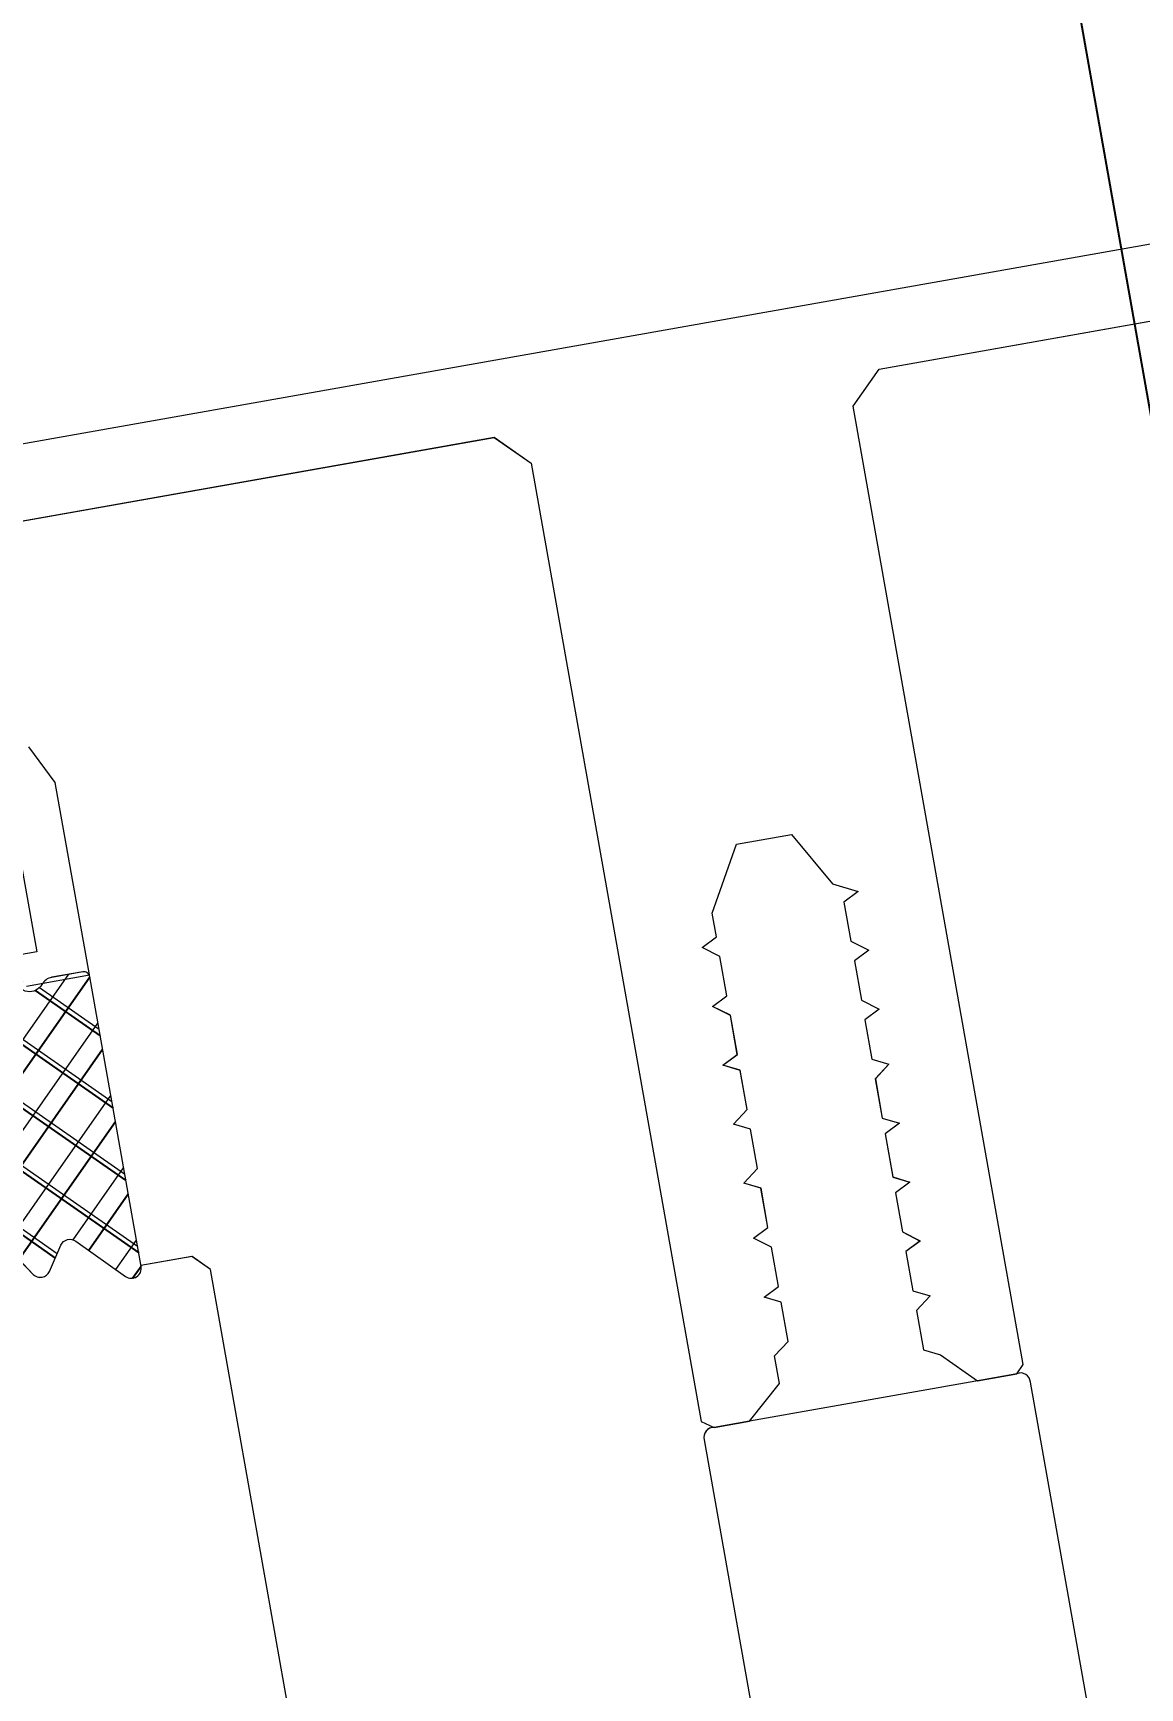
# Model space of a CAD drawing. Header units: millimetres. Extents: x 0 to 8967983, y -224399 to 13801.
# Drawn here: x 69195.6 to 69229.4, y -193852.6 to -193802 of the extents above; entities that cross this region are included whole.
import ezdxf
from ezdxf import colors
from ezdxf.entities.mleader import LeaderData, LeaderLine
from ezdxf.math import Vec2, Vec3

# ---------------------------------------------------------------- set-up
doc = ezdxf.new("R2010")
doc.units = ezdxf.units.MM
doc.header["$LTSCALE"] = 10
doc.layers.add('АР_Перегородки витражные', color=152, linetype='Continuous', lineweight=13)
doc.layers.add('Архитектура', color=251, linetype='Continuous')
doc.layers.get('0').off()
doc.layers.get('0').freeze()
doc.styles.add('ISOCPEUR', font='isocpeur.TTF', dxfattribs={"width": 0.7})

# ---------------------------------------------------------------- blocks, each defined once
blk = doc.blocks.new('_DOTSMALL')
at = {"color": 0, "linetype": 'ByBlock', "const_width": 0.5}
blk.add_lwpolyline([(-0.0625, 0, 1), (0.0625, 0, 1)], format="xyb", close=True, dxfattribs=at)
blk = doc.blocks.new('стойка витр.')
h = blk.add_hatch()
h.set_pattern_fill('ANSI37', scale=0.5, angle=-69.2328)
h.set_pattern_definition([(335.76716334, (-69115.3163, 318510.941), (0.651582564, 1.447617495), []), (65.76716334, (-69115.3163, 318510.941), (-1.447617495, 0.651582564), [])])
edge = h.paths.add_edge_path()
edge.add_line((-22.694, 14.136), (-23.036, 15.037))
edge.add_arc((-23.435, 14.886), 0.427, 20.7605, 72.3)
edge.add_arc((-23.175, 15.698), 0.427, 110.764, 252.288, ccw=False)
edge.add_line((-23.326, 16.097), (-22.3, 16.487))
edge.add_arc((-22.236, 16.316), 0.183, 20.749, 110.7854, ccw=False)
edge.add_line((-22.065, 16.38), (-22.021, 16.266))
edge.add_arc((-21.85, 16.331), 0.183, 200.7666, 335.778)
edge.add_line((-21.684, 16.256), (-21.09, 17.785))
edge.add_arc((-21.703, 17.957), 0.637, 344.3928, 381.7249)
edge.add_line((-21.112, 18.192), (-22.581, 22.068))
edge.add_arc((-23.181, 21.852), 0.637, 19.8094, 57.1415)
edge.add_line((-22.835, 22.387), (-24.293, 23.138))
edge.add_arc((-24.368, 22.972), 0.183, 65.7564, 200.7677)
edge.add_line((-24.539, 22.907), (-24.496, 22.793))
edge.add_arc((-24.667, 22.728), 0.183, -69.251, 20.7854, ccw=False)
edge.add_line((-24.602, 22.557), (-25.628, 22.168))
edge.add_arc((-25.78, 22.567), 0.427, 149.2464, 290.7703, ccw=False)
edge.add_arc((-26.513, 23.003), 0.427, 329.2344, 380.7738)
edge.add_line((-26.114, 23.155), (-26.503, 24.181))
edge.add_arc((-26.674, 24.116), 0.183, 20.749, 110.7854)
edge.add_line((-26.739, 24.287), (-33.465, 21.736))
edge.add_arc((-33.373, 21.445), 0.306, 107.612, 200.6883)
edge.add_line((-33.659, 21.337), (-33.399, 20.653))
edge.add_arc((-33.115, 20.76), 0.304, 200.7453, 225.8124)
edge.add_line((-33.327, 20.543), (-31.794, 18.907))
edge.add_arc((-32.006, 18.689), 0.305, -108.8628, 45.7814, ccw=False)
edge.add_arc((-28.707, 27.755), 9.953, 231.9543, 250.0412, ccw=False)
edge.add_arc((-35.137, 19.648), 0.4, 42.3093, 119.225)
edge.add_arc((-34.911, 19.567), 0.602, 134.395, 228.6478)
edge.add_arc((-28.539, 27.808), 11.019, 232.0873, 240.8889)
edge.add_arc((-36.889, 12.873), 6.092, 40.7589, 60.6144, ccw=False)
edge.add_arc((-32.502, 16.648), 0.305, -34.8959, 41.6027, ccw=False)
edge.add_line((-32.252, 16.473), (-32.763, 15.758))
edge.add_arc((-32.513, 15.584), 0.305, 145.1101, 256.4243)
edge.add_line((-32.585, 15.287), (-31.728, 15.091))
edge.add_arc((-31.8, 14.795), 0.305, -34.8899, 76.4243, ccw=False)
edge.add_line((-31.55, 14.62), (-32.061, 13.905))
edge.add_arc((-31.811, 13.73), 0.305, 145.1101, 256.4243)
edge.add_line((-31.882, 13.434), (-31.025, 13.238))
edge.add_arc((-31.097, 12.941), 0.305, -24.2247, 76.4204, ccw=False)
edge.add_line((-30.819, 12.816), (-31.6, 11.12))
edge.add_arc((-31.322, 10.995), 0.305, 155.7711, 290.7403)
edge.add_line((-31.214, 10.71), (-22.801, 13.901))
edge.add_arc((-22.865, 14.072), 0.183, 290.749, 380.749)
edge = h.paths.add_edge_path(flags=16)
edge.add_line((-23.104, 21.04), (-22.191, 18.633))
edge.add_arc((-22.698, 18.441), 0.541, -69.2328, 20.7672, ccw=False)
edge.add_line((-22.506, 17.934), (-23.431, 17.584))
edge.add_arc((-23.623, 18.09), 0.541, 200.7672, 290.7672, ccw=False)
edge.add_line((-24.129, 17.898), (-25.042, 20.305))
edge.add_arc((-24.536, 20.497), 0.541, 110.7672, 200.7672, ccw=False)
edge.add_line((-24.728, 21.004), (-23.803, 21.355))
edge.add_arc((-23.611, 20.848), 0.541, 20.7672, 110.7672, ccw=False)
edge = h.paths.add_edge_path(flags=16)
edge.add_line((-26.851, 20.261), (-25.513, 16.731))
edge.add_arc((-26.019, 16.539), 0.541, -69.2328, 20.7672, ccw=False)
edge.add_line((-25.827, 16.033), (-28.234, 15.12))
edge.add_arc((-28.426, 15.627), 0.541, 200.7672, 290.7672, ccw=False)
edge.add_line((-28.933, 15.435), (-30.271, 18.964))
edge.add_arc((-29.765, 19.156), 0.541, 110.7672, 200.7672, ccw=False)
edge.add_line((-29.957, 19.663), (-27.55, 20.576))
edge.add_arc((-27.358, 20.069), 0.541, 20.7672, 110.7672, ccw=False)
at = {"lineweight": 0, "ltscale": 100, "transparency": 33554687}
for points in [[(-17.684, 17.406), (-22.358, 15.633), (-22.704, 16.545)], [(-23.443, 15.744), (-22.751, 13.919), (-17.165, 16.038), (-16.241, 17.04)], [(-12.451, 26.301), (-4.306, 4.822), (-4.872, 3.564), (-32.688, -6.984), (-32.787, -7.413), (-32.398, -8.439), (-31.096, -9.119), (-30.299, -8.816), (-29.784, -9.143), (-28.643, -8.71), (-28.588, -8.168), (-28.188, -8.537), (-27.048, -8.105), (-26.878, -7.519), (-26.478, -7.889), (-25.337, -7.457), (-25.282, -6.914), (-24.768, -7.241), (-23.627, -6.808), (-23.572, -6.266), (-23.057, -6.592), (-21.917, -6.16), (-21.862, -5.617), (-21.461, -5.987), (-20.321, -5.555), (-20.152, -4.969), (-19.751, -5.338), (-18.611, -4.906), (-18.442, -4.32), (-18.041, -4.69), (-17.357, -4.431), (-15.144, -4.765), (-14.539, -6.361), (-15.789, -7.878), (-15.872, -8.692), (-16.273, -8.322), (-17.413, -8.755), (-17.582, -9.34), (-17.983, -8.971), (-19.123, -9.403), (-19.292, -9.989), (-19.693, -9.619), (-20.833, -10.051), (-20.888, -10.594), (-21.403, -10.268), (-22.543, -10.7), (-22.598, -11.242), (-22.999, -10.873), (-24.253, -11.348), (-24.308, -11.891), (-24.709, -11.521), (-25.849, -11.954), (-26.018, -12.539), (-26.419, -12.17), (-27.559, -12.602), (-27.614, -13.145), (-28.129, -12.818), (-29.269, -13.251), (-29.324, -13.793), (-29.89, -15.051), (-29.458, -16.191), (-29.143, -16.332), (-1.327, -5.784), (-0.069, -6.35), (8.119, -27.944)], [(-69.844, -5.634), (-69.215, -5.917), (-30.908, 8.61), (-30.625, 9.238), (-31.187, 10.72)]]:
    blk.add_lwpolyline(points, dxfattribs=at)
blk.add_lwpolyline([(63.812, 56.264), (85.074, 0.195), (10.631, -28.034), (-10.631, 28.034)], close=True, dxfattribs=at)
at = {"color": 7, "lineweight": 0, "ltscale": 100, "transparency": 33554687}
blk.add_lwpolyline([(-31.55, 14.62), (-32.061, 13.905, 0.527877), (-31.882, 13.434), (-31.025, 13.238, -0.469739), (-30.819, 12.816), (-31.6, 11.12, 0.667984), (-31.214, 10.71), (-22.801, 13.901, 0.414214), (-22.694, 14.136), (-23.036, 15.037, 0.228752), (-23.305, 15.292, -0.710164), (-23.326, 16.097)], format="xyb", dxfattribs=at)
blk.add_lwpolyline([(-22.801, 13.901), (-22.801, 13.901)], dxfattribs=at)
at = {"lineweight": 0, "ltscale": 100, "transparency": 33554687}
blk.add_lwpolyline([(-60.624, -28.4), (-29.632, -16.648, 0.523933), (-29.458, -16.191), (-29.847, -15.165), (-32.398, -8.439), (-32.787, -7.413, 0.523933), (-33.22, -7.186), (-64.212, -18.938, 0.414326)], format="xyb", dxfattribs=at)
blk = doc.blocks.new('A$Cf7573d2c')
h = blk.add_hatch()
h.set_pattern_fill('ANSI37', color=5, scale=0.5, angle=11.0506)
h.set_pattern_definition([(56.05056814, (-325577.5326, -14427.2012), (-1.316880117, 0.886556827), []), (146.05056814, (-325577.5326, -14427.2012), (-0.886556827, -1.316880117), [])])
edge = h.paths.add_edge_path()
edge.add_line((11.415, -79.996), (10.47, -80.181))
edge.add_arc((10.551, -80.6), 0.427, 101.0439, 152.5834)
edge.add_arc((9.794, -80.207), 0.427, 191.0474, 332.5714, ccw=False)
edge.add_line((9.375, -80.288), (9.165, -79.211))
edge.add_arc((9.344, -79.176), 0.183, 101.0324, 191.0688, ccw=False)
edge.add_line((9.309, -78.997), (9.429, -78.974))
edge.add_arc((9.394, -78.794), 0.183, 281.05, 416.0614)
edge.add_line((9.496, -78.642), (8.089, -77.799))
edge.add_arc((7.817, -78.375), 0.637, 64.6762, 102.0083)
edge.add_line((7.684, -77.752), (3.616, -78.546))
edge.add_arc((3.727, -79.173), 0.637, 100.0929, 137.4249)
edge.add_line((3.258, -78.743), (2.272, -80.053))
edge.add_arc((2.424, -80.155), 0.183, 146.0398, 281.0511)
edge.add_line((2.459, -80.335), (2.578, -80.311))
edge.add_arc((2.614, -80.491), 0.183, 11.0324, 101.0688, ccw=False)
edge.add_line((2.793, -80.456), (3.003, -81.533))
edge.add_arc((2.585, -81.615), 0.427, -130.4702, 11.0538, ccw=False)
edge.add_arc((2.031, -82.264), 0.427, 49.5178, 101.0572)
edge.add_line((1.949, -81.845), (0.872, -82.055))
edge.add_arc((0.907, -82.235), 0.183, 101.0324, 191.0688)
edge.add_line((0.727, -82.27), (2.106, -89.33))
edge.add_arc((2.409, -89.288), 0.306, 187.8954, 280.9717)
edge.add_line((2.467, -89.588), (3.185, -89.448))
edge.add_arc((3.127, -89.149), 0.304, 281.0287, 306.0958)
edge.add_line((3.306, -89.395), (5.177, -88.16))
edge.add_arc((5.356, -88.406), 0.305, -28.5794, 126.0648, ccw=False)
edge.add_arc((-3.024, -83.625), 9.953, 312.2377, 330.3246, ccw=False)
edge.add_arc((3.882, -91.331), 0.4, 122.5927, 199.5084)
edge.add_arc((4, -91.122), 0.602, 214.6784, 308.9312)
edge.add_arc((-3.047, -83.45), 11.019, 312.3708, 321.1723)
edge.add_arc((10.264, -94.2), 6.092, 121.0423, 140.8978, ccw=False)
edge.add_arc((7.284, -89.24), 0.305, 45.3875, 121.8861, ccw=False)
edge.add_line((7.498, -89.023), (8.117, -89.647))
edge.add_arc((8.331, -89.43), 0.305, 225.3935, 336.7077)
edge.add_line((8.611, -89.551), (8.949, -88.739))
edge.add_arc((9.229, -88.86), 0.305, 45.3935, 156.7077, ccw=False)
edge.add_line((9.443, -88.643), (10.062, -89.267))
edge.add_arc((10.276, -89.05), 0.305, 225.3935, 336.7077)
edge.add_line((10.556, -89.171), (10.895, -88.359))
edge.add_arc((11.175, -88.48), 0.305, 56.0587, 156.7038, ccw=False)
edge.add_line((11.345, -88.227), (12.884, -89.283))
edge.add_arc((13.055, -89.03), 0.305, 236.0545, 371.0237)
edge.add_line((13.354, -88.972), (11.629, -80.141))
edge.add_arc((11.45, -80.176), 0.183, 11.0324, 101.0324)
edge = h.paths.add_edge_path(flags=16)
edge.add_line((4.541, -79.235), (7.068, -78.742))
edge.add_arc((7.172, -79.273), 0.541, 11.0506, 101.0506, ccw=False)
edge.add_line((7.703, -79.169), (7.893, -80.141))
edge.add_arc((7.361, -80.245), 0.541, -78.9494, 11.0506, ccw=False)
edge.add_line((7.465, -80.776), (4.938, -81.27))
edge.add_arc((4.834, -80.738), 0.541, 191.0506, 281.0506, ccw=False)
edge.add_line((4.303, -80.842), (4.113, -79.871))
edge.add_arc((4.645, -79.767), 0.541, 101.0506, 191.0506, ccw=False)
edge = h.paths.add_edge_path(flags=16)
edge.add_line((4.676, -83.06), (8.381, -82.336))
edge.add_arc((8.485, -82.868), 0.541, 11.0506, 101.0506, ccw=False)
edge.add_line((9.016, -82.764), (9.51, -85.291))
edge.add_arc((8.979, -85.395), 0.541, -78.9494, 11.0506, ccw=False)
edge.add_line((9.082, -85.926), (5.377, -86.65))
edge.add_arc((5.274, -86.118), 0.541, 191.0506, 281.0506, ccw=False)
edge.add_line((4.742, -86.222), (4.249, -83.695))
edge.add_arc((4.78, -83.591), 0.541, 101.0506, 191.0506, ccw=False)
at = {"color": 5, "lineweight": 0, "ltscale": 100, "transparency": 33554687}
for points in [[(9.038, -74.506), (9.996, -79.412), (9.039, -79.599)], [(9.704, -80.463), (11.619, -80.089), (10.474, -74.226), (9.642, -73.146)], [(1.153, -67.847), (23.699, -63.444), (24.844, -64.214), (30.546, -93.412), (30.951, -93.581), (32.028, -93.371), (32.918, -92.203), (32.755, -91.365), (33.163, -90.913), (32.93, -89.716), (32.404, -89.57), (32.836, -89.238), (32.603, -88.041), (32.054, -87.775), (32.486, -87.443), (32.252, -86.246), (31.727, -86.1), (32.135, -85.648), (31.901, -84.451), (31.376, -84.305), (31.785, -83.853), (31.551, -82.656), (31.025, -82.51), (31.457, -82.178), (31.224, -80.981), (30.675, -80.715), (31.107, -80.383), (30.873, -79.186), (30.324, -78.92), (30.756, -78.588), (30.616, -77.87), (31.319, -75.745), (32.994, -75.418), (34.279, -76.906), (35.067, -77.125), (34.635, -77.457), (34.869, -78.654), (35.418, -78.92), (34.986, -79.252), (35.219, -80.449), (35.768, -80.714), (35.336, -81.047), (35.57, -82.244), (36.095, -82.39), (35.687, -82.842), (35.92, -84.039), (36.446, -84.185), (36.014, -84.518), (36.271, -85.834), (36.796, -85.98), (36.364, -86.312), (36.598, -87.509), (37.147, -87.775), (36.715, -88.107), (36.949, -89.304), (37.474, -89.45), (37.065, -89.902), (37.299, -91.099), (37.825, -91.245), (38.969, -92.015), (40.165, -91.781), (40.358, -91.495), (34.656, -62.298), (35.426, -61.154), (58.092, -56.727)], [(11.629, -80.141), (11.629, -80.141)], [(22.943, -129.806), (23.329, -129.234), (15.476, -89.025), (14.904, -88.64), (13.348, -88.944)]]:
    blk.add_lwpolyline(points, dxfattribs=at)
blk.add_lwpolyline([(-15.508, 12.379), (43.345, 23.873), (58.605, -54.267), (-0.248, -65.76)], close=True, dxfattribs=at)
for points in [[(9.443, -88.643), (10.062, -89.267, 0.527877), (10.556, -89.171), (10.895, -88.359, -0.469739), (11.345, -88.227), (12.884, -89.283, 0.667984), (13.354, -88.972), (11.629, -80.141, 0.414214), (11.415, -79.996), (10.47, -80.181, 0.228752), (10.173, -80.403, -0.710164), (9.375, -80.288)], [(46.94, -124.561), (40.587, -92.031, 0.523933), (40.165, -91.781), (39.088, -91.992), (32.028, -93.371), (30.951, -93.581, 0.523933), (30.655, -93.97), (37.008, -126.5, 0.414326)]]:
    blk.add_lwpolyline(points, format="xyb", dxfattribs=at)
at = {"layer": 'АР_Перегородки витражные', "rotation": 80.28340479355269}
blk.add_blockref('стойка витр.', (29.179, -60.013), dxfattribs=at)
blk = doc.blocks.new('A$Cec9b444d')
at = {"color": 241, "ltscale": 100, "true_color": 0xf7abae, "rotation": 359}
blk.add_blockref('A$Cf7573d2c', (-2406.343, -6569.67), dxfattribs=at)

msp = doc.modelspace()

# ---------------------------------------------------------------- linework, layer by layer
at = {"layer": 'Архитектура', "lineweight": 25, "transparency": 33554684}
msp.add_lwpolyline([(69213.082, -193719.592), (69230.36, -193817.073)], dxfattribs=at)
msp.add_lwpolyline([(69213.082, -193719.592), (69230.36, -193817.073)], dxfattribs=at)
msp.add_lwpolyline([(69213.082, -193719.592), (69230.36, -193817.073)], dxfattribs=at)
msp.add_lwpolyline([(69213.082, -193719.592), (69230.36, -193817.073)], dxfattribs=at)
msp.add_lwpolyline([(69213.082, -193719.592), (69230.36, -193817.073)], dxfattribs=at)
msp.add_lwpolyline([(69213.082, -193719.592), (69230.36, -193817.073)], dxfattribs=at)
msp.add_lwpolyline([(69213.082, -193719.592), (69230.36, -193817.073)], dxfattribs=at)
msp.add_lwpolyline([(69213.082, -193719.592), (69230.36, -193817.073)], dxfattribs=at)
msp.add_lwpolyline([(69213.082, -193719.592), (69230.36, -193817.073)], dxfattribs=at)
msp.add_lwpolyline([(69213.082, -193719.592), (69230.36, -193817.073)], dxfattribs=at)
msp.add_lwpolyline([(69213.082, -193719.592), (69230.36, -193817.073)], dxfattribs=at)
msp.add_lwpolyline([(69213.082, -193719.592), (69230.36, -193817.073)], dxfattribs=at)
msp.add_lwpolyline([(69213.082, -193719.592), (69230.36, -193817.073)], dxfattribs=at)
msp.add_lwpolyline([(69213.082, -193719.592), (69230.36, -193817.073)], dxfattribs=at)
msp.add_lwpolyline([(69213.082, -193719.592), (69230.36, -193817.073)], dxfattribs=at)
msp.add_lwpolyline([(69213.082, -193719.592), (69230.36, -193817.073)], dxfattribs=at)
msp.add_lwpolyline([(69213.082, -193719.592), (69230.36, -193817.073)], dxfattribs=at)
msp.add_lwpolyline([(69213.082, -193719.592), (69230.36, -193817.073)], dxfattribs=at)
msp.add_lwpolyline([(69213.082, -193719.592), (69230.36, -193817.073)], dxfattribs=at)
msp.add_lwpolyline([(69213.082, -193719.592), (69230.36, -193817.073)], dxfattribs=at)
msp.add_lwpolyline([(69213.082, -193719.592), (69230.36, -193817.073)], dxfattribs=at)
msp.add_lwpolyline([(69213.082, -193719.592), (69230.36, -193817.073)], dxfattribs=at)
msp.add_lwpolyline([(69213.082, -193719.592), (69230.36, -193817.073)], dxfattribs=at)
msp.add_lwpolyline([(69213.082, -193719.592), (69230.36, -193817.073)], dxfattribs=at)
msp.add_lwpolyline([(69213.082, -193719.592), (69230.36, -193817.073)], dxfattribs=at)
msp.add_lwpolyline([(69213.082, -193719.592), (69230.36, -193817.073)], dxfattribs=at)
msp.add_lwpolyline([(69213.082, -193719.592), (69230.36, -193817.073)], dxfattribs=at)
msp.add_lwpolyline([(69213.082, -193719.592), (69230.36, -193817.073)], dxfattribs=at)
msp.add_lwpolyline([(69213.082, -193719.592), (69230.36, -193817.073)], dxfattribs=at)
msp.add_lwpolyline([(69213.082, -193719.592), (69230.36, -193817.073)], dxfattribs=at)
msp.add_lwpolyline([(69213.082, -193719.592), (69230.36, -193817.073)], dxfattribs=at)
msp.add_lwpolyline([(69213.082, -193719.592), (69230.36, -193817.073)], dxfattribs=at)
msp.add_lwpolyline([(69213.082, -193719.592), (69230.36, -193817.073)], dxfattribs=at)
msp.add_lwpolyline([(69213.082, -193719.592), (69230.36, -193817.073)], dxfattribs=at)
msp.add_lwpolyline([(69213.082, -193719.592), (69230.36, -193817.073)], dxfattribs=at)
msp.add_lwpolyline([(69213.082, -193719.592), (69230.36, -193817.073)], dxfattribs=at)
msp.add_lwpolyline([(69213.082, -193719.592), (69230.36, -193817.073)], dxfattribs=at)
msp.add_lwpolyline([(69213.082, -193719.592), (69230.36, -193817.073)], dxfattribs=at)
msp.add_lwpolyline([(69213.082, -193719.592), (69230.36, -193817.073)], dxfattribs=at)
msp.add_lwpolyline([(69213.082, -193719.592), (69230.36, -193817.073)], dxfattribs=at)
msp.add_lwpolyline([(69213.082, -193719.592), (69230.36, -193817.073)], dxfattribs=at)
msp.add_lwpolyline([(69213.082, -193719.592), (69230.36, -193817.073)], dxfattribs=at)
msp.add_lwpolyline([(69213.082, -193719.592), (69230.36, -193817.073)], dxfattribs=at)
msp.add_lwpolyline([(69213.082, -193719.592), (69230.36, -193817.073)], dxfattribs=at)
msp.add_lwpolyline([(69213.082, -193719.592), (69230.36, -193817.073)], dxfattribs=at)
msp.add_lwpolyline([(69213.082, -193719.592), (69230.36, -193817.073)], dxfattribs=at)
msp.add_lwpolyline([(69213.082, -193719.592), (69230.36, -193817.073)], dxfattribs=at)
msp.add_lwpolyline([(69213.082, -193719.592), (69230.36, -193817.073)], dxfattribs=at)
msp.add_lwpolyline([(69213.082, -193719.592), (69230.36, -193817.073)], dxfattribs=at)
msp.add_lwpolyline([(69213.082, -193719.592), (69230.36, -193817.073)], dxfattribs=at)
msp.add_lwpolyline([(69213.082, -193719.592), (69230.36, -193817.073)], dxfattribs=at)
msp.add_lwpolyline([(69213.082, -193719.592), (69230.36, -193817.073)], dxfattribs=at)
msp.add_lwpolyline([(69213.082, -193719.592), (69230.36, -193817.073)], dxfattribs=at)
msp.add_lwpolyline([(69213.082, -193719.592), (69230.36, -193817.073)], dxfattribs=at)
msp.add_lwpolyline([(69213.082, -193719.592), (69230.36, -193817.073)], dxfattribs=at)
msp.add_lwpolyline([(69213.082, -193719.592), (69230.36, -193817.073)], dxfattribs=at)
msp.add_lwpolyline([(69213.082, -193719.592), (69230.36, -193817.073)], dxfattribs=at)
msp.add_lwpolyline([(69213.082, -193719.592), (69230.36, -193817.073)], dxfattribs=at)
msp.add_lwpolyline([(69213.082, -193719.592), (69230.36, -193817.073)], dxfattribs=at)
msp.add_lwpolyline([(69213.082, -193719.592), (69230.36, -193817.073)], dxfattribs=at)
msp.add_lwpolyline([(69213.082, -193719.592), (69230.36, -193817.073)], dxfattribs=at)
msp.add_lwpolyline([(69213.082, -193719.592), (69230.36, -193817.073)], dxfattribs=at)
msp.add_lwpolyline([(69213.082, -193719.592), (69230.36, -193817.073)], dxfattribs=at)
msp.add_lwpolyline([(69213.082, -193719.592), (69230.36, -193817.073)], dxfattribs=at)
msp.add_lwpolyline([(69213.082, -193719.592), (69230.36, -193817.073)], dxfattribs=at)
msp.add_lwpolyline([(69213.082, -193719.592), (69230.36, -193817.073)], dxfattribs=at)
msp.add_lwpolyline([(69213.082, -193719.592), (69230.36, -193817.073)], dxfattribs=at)
msp.add_lwpolyline([(69213.082, -193719.592), (69230.36, -193817.073)], dxfattribs=at)
msp.add_lwpolyline([(69213.082, -193719.592), (69230.36, -193817.073)], dxfattribs=at)
msp.add_lwpolyline([(69213.082, -193719.592), (69230.36, -193817.073)], dxfattribs=at)
msp.add_lwpolyline([(69213.082, -193719.592), (69230.36, -193817.073)], dxfattribs=at)
msp.add_lwpolyline([(69213.082, -193719.592), (69230.36, -193817.073)], dxfattribs=at)
msp.add_lwpolyline([(69213.082, -193719.592), (69230.36, -193817.073)], dxfattribs=at)
msp.add_lwpolyline([(69213.082, -193719.592), (69230.36, -193817.073)], dxfattribs=at)
msp.add_lwpolyline([(69213.082, -193719.592), (69230.36, -193817.073)], dxfattribs=at)
msp.add_lwpolyline([(69213.082, -193719.592), (69230.36, -193817.073)], dxfattribs=at)
msp.add_lwpolyline([(69213.082, -193719.592), (69230.36, -193817.073)], dxfattribs=at)
msp.add_lwpolyline([(69213.082, -193719.592), (69230.36, -193817.073)], dxfattribs=at)
msp.add_lwpolyline([(69213.082, -193719.592), (69230.36, -193817.073)], dxfattribs=at)
msp.add_lwpolyline([(69213.082, -193719.592), (69230.36, -193817.073)], dxfattribs=at)
msp.add_lwpolyline([(69213.082, -193719.592), (69230.36, -193817.073)], dxfattribs=at)
msp.add_lwpolyline([(69213.082, -193719.592), (69230.36, -193817.073)], dxfattribs=at)
msp.add_lwpolyline([(69213.082, -193719.592), (69230.36, -193817.073)], dxfattribs=at)
msp.add_lwpolyline([(69213.082, -193719.592), (69230.36, -193817.073)], dxfattribs=at)
msp.add_lwpolyline([(69213.082, -193719.592), (69230.36, -193817.073)], dxfattribs=at)
msp.add_lwpolyline([(69213.082, -193719.592), (69230.36, -193817.073)], dxfattribs=at)
msp.add_lwpolyline([(69213.082, -193719.592), (69230.36, -193817.073)], dxfattribs=at)
msp.add_lwpolyline([(69213.082, -193719.592), (69230.36, -193817.073)], dxfattribs=at)
msp.add_lwpolyline([(69213.082, -193719.592), (69230.36, -193817.073)], dxfattribs=at)
msp.add_lwpolyline([(69213.082, -193719.592), (69230.36, -193817.073)], dxfattribs=at)
msp.add_lwpolyline([(69213.082, -193719.592), (69230.36, -193817.073)], dxfattribs=at)
msp.add_lwpolyline([(69213.082, -193719.592), (69230.36, -193817.073)], dxfattribs=at)
msp.add_lwpolyline([(69213.082, -193719.592), (69230.36, -193817.073)], dxfattribs=at)
msp.add_lwpolyline([(69213.082, -193719.592), (69230.36, -193817.073)], dxfattribs=at)
msp.add_lwpolyline([(69213.082, -193719.592), (69230.36, -193817.073)], dxfattribs=at)
msp.add_lwpolyline([(69213.082, -193719.592), (69230.36, -193817.073)], dxfattribs=at)
msp.add_lwpolyline([(69213.082, -193719.592), (69230.36, -193817.073)], dxfattribs=at)
msp.add_lwpolyline([(69213.082, -193719.592), (69230.36, -193817.073)], dxfattribs=at)
msp.add_lwpolyline([(69213.082, -193719.592), (69230.36, -193817.073)], dxfattribs=at)
msp.add_lwpolyline([(69213.082, -193719.592), (69230.36, -193817.073)], dxfattribs=at)
msp.add_lwpolyline([(69213.082, -193719.592), (69230.36, -193817.073)], dxfattribs=at)
msp.add_lwpolyline([(69213.082, -193719.592), (69230.36, -193817.073)], dxfattribs=at)
msp.add_lwpolyline([(69213.082, -193719.592), (69230.36, -193817.073)], dxfattribs=at)
msp.add_lwpolyline([(69213.082, -193719.592), (69230.36, -193817.073)], dxfattribs=at)
msp.add_lwpolyline([(69213.082, -193719.592), (69230.36, -193817.073)], dxfattribs=at)
msp.add_lwpolyline([(69213.082, -193719.592), (69230.36, -193817.073)], dxfattribs=at)
msp.add_lwpolyline([(69213.082, -193719.592), (69230.36, -193817.073)], dxfattribs=at)
msp.add_lwpolyline([(69213.082, -193719.592), (69230.36, -193817.073)], dxfattribs=at)
msp.add_lwpolyline([(69213.082, -193719.592), (69230.36, -193817.073)], dxfattribs=at)
msp.add_lwpolyline([(69213.082, -193719.592), (69230.36, -193817.073)], dxfattribs=at)
msp.add_lwpolyline([(69213.082, -193719.592), (69230.36, -193817.073)], dxfattribs=at)
msp.add_lwpolyline([(69213.082, -193719.592), (69230.36, -193817.073)], dxfattribs=at)
msp.add_lwpolyline([(69213.082, -193719.592), (69230.36, -193817.073)], dxfattribs=at)
msp.add_lwpolyline([(69213.082, -193719.592), (69230.36, -193817.073)], dxfattribs=at)
msp.add_lwpolyline([(69213.082, -193719.592), (69230.36, -193817.073)], dxfattribs=at)
msp.add_lwpolyline([(69213.082, -193719.592), (69230.36, -193817.073)], dxfattribs=at)
msp.add_lwpolyline([(69213.082, -193719.592), (69230.36, -193817.073)], dxfattribs=at)
msp.add_lwpolyline([(69213.082, -193719.592), (69230.36, -193817.073)], dxfattribs=at)
msp.add_lwpolyline([(69213.082, -193719.592), (69230.36, -193817.073)], dxfattribs=at)
msp.add_lwpolyline([(69213.082, -193719.592), (69230.36, -193817.073)], dxfattribs=at)
msp.add_lwpolyline([(69213.082, -193719.592), (69230.36, -193817.073)], dxfattribs=at)
msp.add_lwpolyline([(69213.082, -193719.592), (69230.36, -193817.073)], dxfattribs=at)
msp.add_lwpolyline([(69213.082, -193719.592), (69230.36, -193817.073)], dxfattribs=at)
msp.add_lwpolyline([(69213.082, -193719.592), (69230.36, -193817.073)], dxfattribs=at)
msp.add_lwpolyline([(69213.082, -193719.592), (69230.36, -193817.073)], dxfattribs=at)
msp.add_lwpolyline([(69213.082, -193719.592), (69230.36, -193817.073)], dxfattribs=at)
msp.add_lwpolyline([(69213.082, -193719.592), (69230.36, -193817.073)], dxfattribs=at)
msp.add_lwpolyline([(69213.082, -193719.592), (69230.36, -193817.073)], dxfattribs=at)
msp.add_lwpolyline([(69213.082, -193719.592), (69230.36, -193817.073)], dxfattribs=at)
msp.add_lwpolyline([(69213.082, -193719.592), (69230.36, -193817.073)], dxfattribs=at)
msp.add_lwpolyline([(69213.082, -193719.592), (69230.36, -193817.073)], dxfattribs=at)
msp.add_lwpolyline([(69213.082, -193719.592), (69230.36, -193817.073)], dxfattribs=at)
msp.add_lwpolyline([(69213.082, -193719.592), (69230.36, -193817.073)], dxfattribs=at)
msp.add_lwpolyline([(69213.082, -193719.592), (69230.36, -193817.073)], dxfattribs=at)
msp.add_lwpolyline([(69213.082, -193719.592), (69230.36, -193817.073)], dxfattribs=at)
msp.add_lwpolyline([(69213.082, -193719.592), (69230.36, -193817.073)], dxfattribs=at)
msp.add_lwpolyline([(69213.082, -193719.592), (69230.36, -193817.073)], dxfattribs=at)
msp.add_lwpolyline([(69213.082, -193719.592), (69230.36, -193817.073)], dxfattribs=at)
msp.add_lwpolyline([(69213.082, -193719.592), (69230.36, -193817.073)], dxfattribs=at)
msp.add_lwpolyline([(69213.082, -193719.592), (69230.36, -193817.073)], dxfattribs=at)
msp.add_lwpolyline([(69213.082, -193719.592), (69230.36, -193817.073)], dxfattribs=at)
msp.add_lwpolyline([(69213.082, -193719.592), (69230.36, -193817.073)], dxfattribs=at)
msp.add_lwpolyline([(69213.082, -193719.592), (69230.36, -193817.073)], dxfattribs=at)
msp.add_lwpolyline([(69213.082, -193719.592), (69230.36, -193817.073)], dxfattribs=at)
msp.add_lwpolyline([(69213.082, -193719.592), (69230.36, -193817.073)], dxfattribs=at)
msp.add_lwpolyline([(69213.082, -193719.592), (69230.36, -193817.073)], dxfattribs=at)
msp.add_lwpolyline([(69213.082, -193719.592), (69230.36, -193817.073)], dxfattribs=at)
msp.add_lwpolyline([(69213.082, -193719.592), (69230.36, -193817.073)], dxfattribs=at)
msp.add_lwpolyline([(69213.082, -193719.592), (69230.36, -193817.073)], dxfattribs=at)
msp.add_lwpolyline([(69213.082, -193719.592), (69230.36, -193817.073)], dxfattribs=at)
msp.add_lwpolyline([(69213.082, -193719.592), (69230.36, -193817.073)], dxfattribs=at)
msp.add_lwpolyline([(69213.082, -193719.592), (69230.36, -193817.073)], dxfattribs=at)
msp.add_lwpolyline([(69213.082, -193719.592), (69230.36, -193817.073)], dxfattribs=at)
msp.add_lwpolyline([(69213.082, -193719.592), (69230.36, -193817.073)], dxfattribs=at)
msp.add_lwpolyline([(69213.082, -193719.592), (69230.36, -193817.073)], dxfattribs=at)
msp.add_lwpolyline([(69213.082, -193719.592), (69230.36, -193817.073)], dxfattribs=at)
msp.add_lwpolyline([(69213.082, -193719.592), (69230.36, -193817.073)], dxfattribs=at)
msp.add_lwpolyline([(69213.082, -193719.592), (69230.36, -193817.073)], dxfattribs=at)
msp.add_lwpolyline([(69213.082, -193719.592), (69230.36, -193817.073)], dxfattribs=at)
msp.add_lwpolyline([(69213.082, -193719.592), (69230.36, -193817.073)], dxfattribs=at)
msp.add_lwpolyline([(69213.082, -193719.592), (69230.36, -193817.073)], dxfattribs=at)
msp.add_lwpolyline([(69213.082, -193719.592), (69230.36, -193817.073)], dxfattribs=at)
msp.add_lwpolyline([(69213.082, -193719.592), (69230.36, -193817.073)], dxfattribs=at)
msp.add_lwpolyline([(69213.082, -193719.592), (69230.36, -193817.073)], dxfattribs=at)
msp.add_lwpolyline([(69213.082, -193719.592), (69230.36, -193817.073)], dxfattribs=at)
msp.add_lwpolyline([(69213.082, -193719.592), (69230.36, -193817.073)], dxfattribs=at)
msp.add_lwpolyline([(69213.082, -193719.592), (69230.36, -193817.073)], dxfattribs=at)
msp.add_lwpolyline([(69213.082, -193719.592), (69230.36, -193817.073)], dxfattribs=at)
msp.add_lwpolyline([(69213.082, -193719.592), (69230.36, -193817.073)], dxfattribs=at)
msp.add_lwpolyline([(69213.082, -193719.592), (69230.36, -193817.073)], dxfattribs=at)
msp.add_lwpolyline([(69213.082, -193719.592), (69230.36, -193817.073)], dxfattribs=at)
msp.add_lwpolyline([(69213.082, -193719.592), (69230.36, -193817.073)], dxfattribs=at)
msp.add_lwpolyline([(69213.082, -193719.592), (69230.36, -193817.073)], dxfattribs=at)
msp.add_lwpolyline([(69213.082, -193719.592), (69230.36, -193817.073)], dxfattribs=at)
msp.add_lwpolyline([(69213.082, -193719.592), (69230.36, -193817.073)], dxfattribs=at)
msp.add_lwpolyline([(69213.082, -193719.592), (69230.36, -193817.073)], dxfattribs=at)
msp.add_lwpolyline([(69213.082, -193719.592), (69230.36, -193817.073)], dxfattribs=at)
msp.add_lwpolyline([(69213.082, -193719.592), (69230.36, -193817.073)], dxfattribs=at)
msp.add_lwpolyline([(69213.082, -193719.592), (69230.36, -193817.073)], dxfattribs=at)
msp.add_lwpolyline([(69213.082, -193719.592), (69230.36, -193817.073)], dxfattribs=at)
msp.add_lwpolyline([(69213.082, -193719.592), (69230.36, -193817.073)], dxfattribs=at)
msp.add_lwpolyline([(69213.082, -193719.592), (69230.36, -193817.073)], dxfattribs=at)
msp.add_lwpolyline([(69213.082, -193719.592), (69230.36, -193817.073)], dxfattribs=at)
msp.add_lwpolyline([(69213.082, -193719.592), (69230.36, -193817.073)], dxfattribs=at)
msp.add_lwpolyline([(69213.082, -193719.592), (69230.36, -193817.073)], dxfattribs=at)
msp.add_lwpolyline([(69213.082, -193719.592), (69230.36, -193817.073)], dxfattribs=at)
msp.add_lwpolyline([(69213.082, -193719.592), (69230.36, -193817.073)], dxfattribs=at)
msp.add_lwpolyline([(69213.082, -193719.592), (69230.36, -193817.073)], dxfattribs=at)
msp.add_lwpolyline([(69213.082, -193719.592), (69230.36, -193817.073)], dxfattribs=at)
msp.add_lwpolyline([(69213.082, -193719.592), (69230.36, -193817.073)], dxfattribs=at)
msp.add_lwpolyline([(69213.082, -193719.592), (69230.36, -193817.073)], dxfattribs=at)
msp.add_lwpolyline([(69213.082, -193719.592), (69230.36, -193817.073)], dxfattribs=at)
msp.add_lwpolyline([(69213.082, -193719.592), (69230.36, -193817.073)], dxfattribs=at)
msp.add_lwpolyline([(69213.082, -193719.592), (69230.36, -193817.073)], dxfattribs=at)
msp.add_lwpolyline([(69213.082, -193719.592), (69230.36, -193817.073)], dxfattribs=at)
msp.add_lwpolyline([(69213.082, -193719.592), (69230.36, -193817.073)], dxfattribs=at)
msp.add_lwpolyline([(69213.082, -193719.592), (69230.36, -193817.073)], dxfattribs=at)
msp.add_lwpolyline([(69213.082, -193719.592), (69230.36, -193817.073)], dxfattribs=at)
msp.add_lwpolyline([(69213.082, -193719.592), (69230.36, -193817.073)], dxfattribs=at)
msp.add_lwpolyline([(69213.082, -193719.592), (69230.36, -193817.073)], dxfattribs=at)
msp.add_lwpolyline([(69213.082, -193719.592), (69230.36, -193817.073)], dxfattribs=at)
msp.add_lwpolyline([(69213.082, -193719.592), (69230.36, -193817.073)], dxfattribs=at)
msp.add_lwpolyline([(69213.082, -193719.592), (69230.36, -193817.073)], dxfattribs=at)
msp.add_lwpolyline([(69213.082, -193719.592), (69230.36, -193817.073)], dxfattribs=at)
msp.add_lwpolyline([(69213.082, -193719.592), (69230.36, -193817.073)], dxfattribs=at)
msp.add_lwpolyline([(69213.082, -193719.592), (69230.36, -193817.073)], dxfattribs=at)
msp.add_lwpolyline([(69213.082, -193719.592), (69230.36, -193817.073)], dxfattribs=at)
msp.add_lwpolyline([(69213.082, -193719.592), (69230.36, -193817.073)], dxfattribs=at)
msp.add_lwpolyline([(69213.082, -193719.592), (69230.36, -193817.073)], dxfattribs=at)
msp.add_lwpolyline([(69213.082, -193719.592), (69230.36, -193817.073)], dxfattribs=at)
msp.add_lwpolyline([(69213.082, -193719.592), (69230.36, -193817.073)], dxfattribs=at)
msp.add_lwpolyline([(69213.082, -193719.592), (69230.36, -193817.073)], dxfattribs=at)
msp.add_lwpolyline([(69213.082, -193719.592), (69230.36, -193817.073)], dxfattribs=at)
msp.add_lwpolyline([(69213.082, -193719.592), (69230.36, -193817.073)], dxfattribs=at)
msp.add_lwpolyline([(69213.082, -193719.592), (69230.36, -193817.073)], dxfattribs=at)
msp.add_lwpolyline([(69213.082, -193719.592), (69230.36, -193817.073)], dxfattribs=at)
msp.add_lwpolyline([(69213.082, -193719.592), (69230.36, -193817.073)], dxfattribs=at)
msp.add_lwpolyline([(69213.082, -193719.592), (69230.36, -193817.073)], dxfattribs=at)
msp.add_lwpolyline([(69213.082, -193719.592), (69230.36, -193817.073)], dxfattribs=at)
msp.add_lwpolyline([(69213.082, -193719.592), (69230.36, -193817.073)], dxfattribs=at)
msp.add_lwpolyline([(69213.082, -193719.592), (69230.36, -193817.073)], dxfattribs=at)
msp.add_lwpolyline([(69213.082, -193719.592), (69230.36, -193817.073)], dxfattribs=at)
msp.add_lwpolyline([(69213.082, -193719.592), (69230.36, -193817.073)], dxfattribs=at)
msp.add_lwpolyline([(69213.082, -193719.592), (69230.36, -193817.073)], dxfattribs=at)
msp.add_lwpolyline([(69213.082, -193719.592), (69230.36, -193817.073)], dxfattribs=at)
msp.add_arc((68711.014, -184296.962), 9778.655, 272.592548, 356.6353914, dxfattribs=at)

# ---------------------------------------------------------------- block references
msp.add_blockref('A$Cec9b444d', (71593.453, -187180.869), dxfattribs=at)

# ---------------------------------------------------------------- leaders
ml = msp.add_multileader_mtext('Standard', dxfattribs=at)
ml.set_content('{\\W0.8;-2,250}', color=256, style='ISOCPEUR')
ml.set_leader_properties(color=256, linetype='Continuous', lineweight=-1)
ml.set_arrow_properties(name='DOTSMALL')
ml.build(insert=Vec2(0, 0))
ml.multileader.update_dxf_attribs({"has_text_frame": 1, "text_left_attachment_type": 4, "text_right_attachment_type": 4, "dogleg_length": 100, "arrow_head_size": 180})
ctx = ml.context
ctx.base_point, ctx.char_height, ctx.arrow_head_size, ctx.landing_gap_size, ctx.plane_origin = Vec3(69101.211, -196521.617), 250, 180, 50, Vec3(68896.091, -197241.918)
ctx.left_attachment, ctx.right_attachment = 4, 4
notes = []
notes.append((ctx, [(0, (0, 0, 0), (0, 0), (1, 0), 1, [])]))
ctx.mtext.insert, ctx.mtext.width, ctx.mtext.defined_height, ctx.mtext.line_spacing_style, ctx.mtext.flow_direction = Vec3(69151.211, -196188.284), 769.98896, 343.888, 2, 5
ml = msp.add_multileader_mtext('Standard', dxfattribs=at)
ml.set_content('%%P0,000', color=256, style='ISOCPEUR')
ml.set_leader_properties(color=256, linetype='Continuous', lineweight=-1)
ml.set_arrow_properties(name='DOTSMALL')
ml.build(insert=Vec2(0, 0))
ml.multileader.update_dxf_attribs({"has_text_frame": 1, "text_left_attachment_type": 4, "text_right_attachment_type": 4, "dogleg_length": 100, "arrow_head_size": 180})
ctx = ml.context
ctx.base_point, ctx.char_height, ctx.arrow_head_size, ctx.landing_gap_size, ctx.plane_origin = Vec3(75855.863, -202520.925), 250, 180, 50, Vec3(72784.781, -204110.473)
ctx.left_attachment, ctx.right_attachment = 4, 4
notes.append((ctx, [(0, (0, 0, 0), (0, 0), (1, 0), 1, [])]))
ctx.mtext.insert, ctx.mtext.width, ctx.mtext.line_spacing_style, ctx.mtext.flow_direction = Vec3(75905.863, -202187.591), 852.69703, 2, 5
ml = msp.add_multileader_mtext('Standard', dxfattribs=at)
ml.set_content('%%P0,000', color=256, style='ISOCPEUR')
ml.set_leader_properties(color=256, linetype='Continuous', lineweight=-1)
ml.set_arrow_properties(name='DOTSMALL')
ml.build(insert=Vec2(0, 0))
ml.multileader.update_dxf_attribs({"has_text_frame": 1, "text_left_attachment_type": 4, "text_right_attachment_type": 4, "dogleg_length": 100, "arrow_head_size": 180})
ctx = ml.context
ctx.base_point, ctx.char_height, ctx.arrow_head_size, ctx.landing_gap_size, ctx.plane_origin = Vec3(73396.1, -204238.761), 250, 180, 50, Vec3(70277.3, -203473.577)
ctx.left_attachment, ctx.right_attachment = 4, 4
notes.append((ctx, [(0, (0, 0, 0), (0, 0), (1, 0), 1, [])]))
ctx.mtext.insert, ctx.mtext.width, ctx.mtext.line_spacing_style, ctx.mtext.flow_direction = Vec3(73446.1, -203905.427), 852.69703, 2, 5
ml = msp.add_multileader_mtext('Standard', dxfattribs=at)
ml.set_content('Л.3', color=256, style='ISOCPEUR')
ml.set_leader_properties(color=256, linetype='Continuous', lineweight=-1)
ml.set_arrow_properties(name='DOTSMALL')
ml.build(insert=Vec2(0, 0))
ml.multileader.update_dxf_attribs({"has_text_frame": 1, "text_left_attachment_type": 4, "text_right_attachment_type": 4, "dogleg_length": 100, "arrow_head_size": 180})
ctx = ml.context
ctx.base_point, ctx.char_height, ctx.arrow_head_size, ctx.landing_gap_size, ctx.plane_origin = Vec3(73917.937, -204990.728), 250, 180, 50, Vec3(98695.639, -215170.22)
ctx.left_attachment, ctx.right_attachment = 4, 4
notes.append((ctx, [(0, (0, 0, 0), (0, 0), (1, 0), 1, [])]))
ctx.mtext.insert, ctx.mtext.width, ctx.mtext.line_spacing_style, ctx.mtext.flow_direction = Vec3(73967.937, -204657.394), 852.69703, 2, 5
for ctx, leaders in notes:
    for number, flags, end, landing, length, lines in leaders:
        leader = LeaderData()
        leader.index, (leader.has_last_leader_line, leader.has_dogleg_vector, leader.attachment_direction) = number, flags
        leader.last_leader_point, leader.dogleg_vector, leader.dogleg_length = Vec3(end), Vec3(landing), length
        for number, points, colour, breaks in lines:
            line = LeaderLine()
            line.index, line.vertices, line.color, line.breaks = number, Vec3.list(points), colors.encode_raw_color(colour), breaks
            leader.lines.append(line)
        ctx.leaders.append(leader)

doc.saveas('drawing.dxf')
